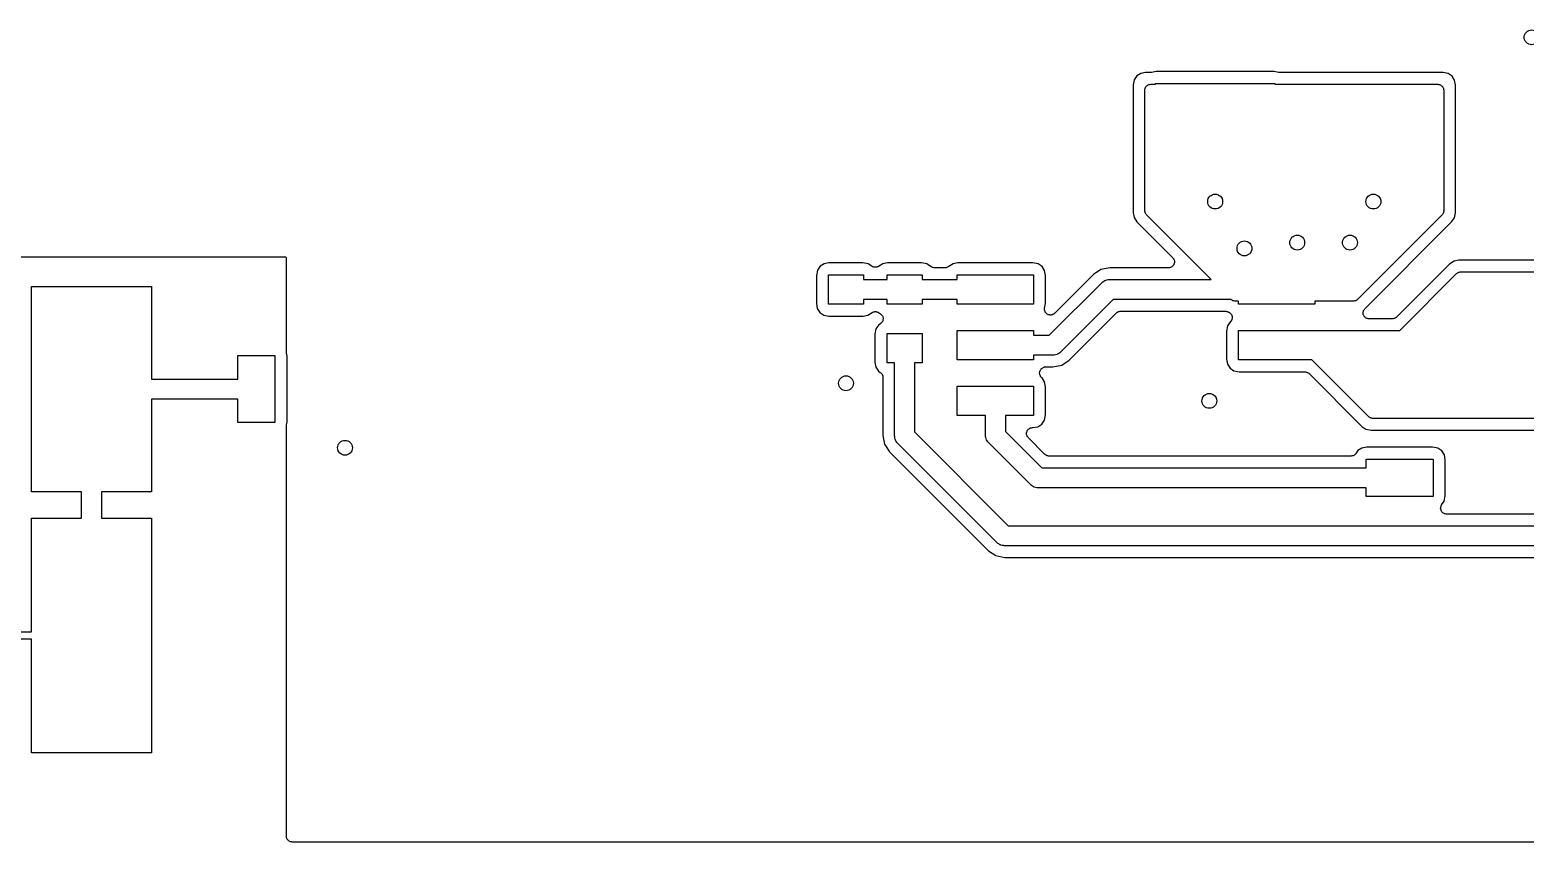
# Model space of a CAD drawing. Extents: x 85 to 210, y -138 to -65.
# Drawn here: x 102.87 to 128.39, y -137.72 to -123.87 of the extents above; entities that cross this region are included whole.
import ezdxf

# ---------------------------------------------------------------- set-up
doc = ezdxf.new("R2010")
doc.units = 0
doc.header["$MEASUREMENT"] = 0
doc.layers.add('BLACK', color=7, linetype='CONTINUOUS')

msp = doc.modelspace()

# ---------------------------------------------------------------- linework, layer by layer
at = {"layer": 'Black'}
for p, q in [((121.718, -124.723), (121.7, -124.81)), ((121.762, -124.658), (121.718, -124.723)), ((121.829, -124.615), (121.762, -124.658)), ((121.909, -124.6), (121.829, -124.615)), ((121.994, -124.6), (121.909, -124.6)), ((122.003, -124.598), (121.994, -124.6)), ((122.013, -124.598), (122.003, -124.598)), ((122.093, -124.583), (122.013, -124.598)), ((124.106, -124.583), (122.093, -124.583)), ((124.179, -124.598), (124.106, -124.583)), ((124.189, -124.598), (124.179, -124.598)), ((124.199, -124.6), (124.189, -124.598)), ((126.99, -124.6), (124.199, -124.6)), ((127.077, -124.618), (126.99, -124.6)), ((127.142, -124.662), (127.077, -124.618)), ((127.185, -124.729), (127.142, -124.662)), ((127.2, -124.809), (127.185, -124.729)), ((121.7, -124.81), (121.7, -126.99)), ((121.9, -124.9), (121.902, -124.891)), ((121.9, -126.959), (121.9, -124.9)), ((121.902, -124.883), (121.905, -124.874)), ((121.902, -124.891), (121.902, -124.883)), ((121.905, -124.874), (121.906, -124.866)), ((121.906, -124.866), (121.91, -124.858)), ((121.91, -124.858), (121.913, -124.85)), ((121.913, -124.85), (121.919, -124.843)), ((121.919, -124.843), (121.923, -124.836)), ((121.923, -124.836), (121.93, -124.83)), ((121.93, -124.83), (121.936, -124.823)), ((121.936, -124.823), (121.943, -124.819)), ((121.943, -124.819), (121.95, -124.813)), ((121.95, -124.813), (121.958, -124.81)), ((121.958, -124.81), (121.966, -124.806)), ((121.966, -124.806), (121.974, -124.805)), ((121.974, -124.805), (121.983, -124.802)), ((121.983, -124.802), (121.991, -124.802)), ((121.991, -124.802), (122, -124.8)), ((122, -124.8), (122.084, -124.8)), ((122.084, -124.8), (122.084, -124.789)), ((122.084, -124.789), (124.116, -124.789)), ((124.116, -124.789), (124.116, -124.8)), ((124.116, -124.8), (126.9, -124.8)), ((126.9, -124.8), (126.909, -124.802)), ((126.909, -124.802), (126.917, -124.802)), ((126.917, -124.802), (126.926, -124.805)), ((126.926, -124.805), (126.934, -124.806)), ((126.934, -124.806), (126.942, -124.81)), ((126.942, -124.81), (126.95, -124.813)), ((126.95, -124.813), (126.957, -124.819)), ((126.957, -124.819), (126.964, -124.823)), ((126.964, -124.823), (126.97, -124.83)), ((126.97, -124.83), (126.977, -124.836)), ((126.977, -124.836), (126.981, -124.843)), ((126.981, -124.843), (126.987, -124.85)), ((126.987, -124.85), (126.99, -124.858)), ((126.99, -124.858), (126.994, -124.866)), ((126.994, -124.866), (126.995, -124.874)), ((126.995, -124.874), (126.998, -124.883)), ((126.998, -124.883), (126.998, -124.891)), ((126.998, -124.891), (127, -124.9)), ((127, -124.9), (127, -126.959)), ((127.2, -126.99), (127.2, -124.809)), ((121.7, -126.99), (121.716, -127.074)), ((121.901, -126.963), (121.9, -126.959)), ((121.9, -126.967), (121.901, -126.963)), ((121.904, -126.98), (121.9, -126.967)), ((121.906, -126.993), (121.904, -126.98)), ((121.908, -126.997), (121.906, -126.993)), ((121.909, -127.001), (121.908, -126.997)), ((121.917, -127.012), (121.909, -127.001)), ((121.923, -127.023), (121.917, -127.012)), ((121.927, -127.026), (121.923, -127.023)), ((121.929, -127.029), (121.927, -127.026)), ((123.03, -128.13), (121.929, -127.029)), ((126.971, -127.029), (125.529, -128.471)), ((126.973, -127.026), (126.971, -127.029)), ((126.977, -127.023), (126.973, -127.026)), ((126.983, -127.012), (126.977, -127.023)), ((126.991, -127.001), (126.983, -127.012)), ((126.992, -126.997), (126.991, -127.001)), ((126.994, -126.993), (126.992, -126.997)), ((126.996, -126.98), (126.994, -126.993)), ((127, -126.967), (126.996, -126.98)), ((127, -126.959), (126.999, -126.963)), ((126.999, -126.963), (127, -126.967)), ((127.182, -127.077), (127.2, -126.99)), ((121.716, -127.074), (121.766, -127.149)), ((121.766, -127.149), (122.376, -127.759)), ((125.654, -128.629), (127.135, -127.148)), ((127.135, -127.148), (127.182, -127.077)), ((107.24, -127.75), (99.0904, -127.75)), ((107.249, -127.752), (107.24, -127.75)), ((107.25, -127.759), (107.249, -127.752)), ((107.25, -128.05), (107.25, -127.759)), ((122.376, -127.759), (122.384, -127.77)), ((122.384, -127.77), (122.392, -127.78)), ((122.392, -127.78), (122.394, -127.784)), ((122.394, -127.784), (122.396, -127.788)), ((122.396, -127.788), (122.4, -127.8)), ((122.4, -127.8), (122.404, -127.813)), ((122.404, -127.813), (122.404, -127.817)), ((122.404, -127.817), (122.405, -127.821)), ((122.405, -127.821), (122.404, -127.834)), ((127.176, -127.816), (127.101, -127.866)), ((127.26, -127.8), (127.176, -127.816)), ((130.24, -127.8), (127.26, -127.8)), ((107.25, -129.368), (107.25, -128.05)), ((116.312, -127.971), (116.294, -128.06)), ((116.294, -128.06), (116.294, -128.541)), ((116.358, -127.904), (116.312, -127.971)), ((116.427, -127.86), (116.358, -127.904)), ((116.509, -127.844), (116.427, -127.86)), ((116.5, -128.55), (116.5, -128.05)), ((116.5, -128.05), (117.1, -128.05)), ((117.09, -127.844), (116.509, -127.844)), ((117.179, -127.862), (117.09, -127.844)), ((117.1, -128.05), (117.1, -128.13)), ((117.243, -127.905), (117.179, -127.862)), ((117.248, -127.908), (117.243, -127.905)), ((117.253, -127.912), (117.248, -127.908)), ((117.264, -127.915), (117.253, -127.912)), ((117.274, -127.92), (117.264, -127.915)), ((117.28, -127.92), (117.274, -127.92)), ((117.286, -127.922), (117.28, -127.92)), ((117.298, -127.922), (117.286, -127.922)), ((117.309, -127.922), (117.298, -127.922)), ((117.315, -127.921), (117.309, -127.922)), ((117.321, -127.92), (117.315, -127.921)), ((117.331, -127.916), (117.321, -127.92)), ((117.342, -127.913), (117.331, -127.916)), ((117.347, -127.909), (117.342, -127.913)), ((117.353, -127.907), (117.347, -127.909)), ((117.427, -127.86), (117.353, -127.907)), ((117.509, -127.844), (117.427, -127.86)), ((117.5, -128.13), (117.5, -128.05)), ((117.5, -128.05), (118.1, -128.05)), ((118.09, -127.844), (117.509, -127.844)), ((118.179, -127.862), (118.09, -127.844)), ((118.1, -128.05), (118.1, -128.13)), ((118.253, -127.913), (118.179, -127.862)), ((118.264, -127.918), (118.253, -127.913)), ((118.275, -127.924), (118.264, -127.918)), ((118.28, -127.925), (118.275, -127.924)), ((118.285, -127.927), (118.28, -127.925)), ((118.297, -127.928), (118.285, -127.927)), ((118.309, -127.93), (118.297, -127.928)), ((118.488, -127.93), (118.309, -127.93)), ((118.499, -127.928), (118.488, -127.93)), ((118.51, -127.928), (118.499, -127.928)), ((118.516, -127.925), (118.51, -127.928)), ((118.522, -127.924), (118.516, -127.925)), ((118.532, -127.918), (118.522, -127.924)), ((118.542, -127.914), (118.532, -127.918)), ((118.627, -127.86), (118.542, -127.914)), ((118.709, -127.844), (118.627, -127.86)), ((118.7, -128.13), (118.7, -128.05)), ((118.7, -128.05), (120, -128.05)), ((119.99, -127.844), (118.709, -127.844)), ((120.079, -127.862), (119.99, -127.844)), ((120, -128.05), (120, -128.55)), ((120.146, -127.908), (120.079, -127.862)), ((120.19, -127.977), (120.146, -127.908)), ((120.206, -128.059), (120.19, -127.977)), ((120.206, -128.54), (120.206, -128.059)), ((121.021, -128.045), (120.359, -128.708)), ((121.149, -127.96), (121.021, -128.045)), ((121.3, -127.93), (121.149, -127.96)), ((122.306, -127.93), (121.3, -127.93)), ((122.319, -127.928), (122.306, -127.93)), ((122.332, -127.927), (122.319, -127.928)), ((122.336, -127.925), (122.332, -127.927)), ((122.34, -127.924), (122.336, -127.925)), ((122.351, -127.917), (122.34, -127.924)), ((122.363, -127.912), (122.351, -127.917)), ((122.366, -127.909), (122.363, -127.912)), ((122.37, -127.907), (122.366, -127.909)), ((122.378, -127.897), (122.37, -127.907)), ((122.388, -127.887), (122.378, -127.897)), ((122.39, -127.883), (122.388, -127.887)), ((122.392, -127.88), (122.39, -127.883)), ((122.397, -127.868), (122.392, -127.88)), ((122.402, -127.856), (122.397, -127.868)), ((122.403, -127.851), (122.402, -127.856)), ((122.404, -127.847), (122.403, -127.851)), ((122.404, -127.834), (122.404, -127.847)), ((127.101, -127.866), (126.196, -128.771)), ((126.257, -128.993), (127.221, -128.029)), ((127.221, -128.029), (127.224, -128.027)), ((127.224, -128.027), (127.227, -128.023)), ((127.227, -128.023), (127.238, -128.017)), ((127.238, -128.017), (127.249, -128.009)), ((127.249, -128.009), (127.253, -128.008)), ((127.253, -128.008), (127.257, -128.006)), ((127.257, -128.006), (127.27, -128.004)), ((127.27, -128.004), (127.283, -128)), ((127.283, -128), (127.287, -128.001)), ((127.287, -128.001), (127.291, -128)), ((127.291, -128), (130.15, -128)), ((102.9, -131.75), (102.9, -128.249)), ((102.9, -128.249), (104.95, -128.249)), ((104.95, -128.249), (104.95, -129.83)), ((117.1, -128.13), (117.5, -128.13)), ((118.1, -128.13), (118.7, -128.13)), ((120.27, -129.08), (121.17, -128.18)), ((121.17, -128.18), (121.176, -128.176)), ((121.176, -128.176), (121.181, -128.17)), ((121.181, -128.17), (121.2, -128.159)), ((121.2, -128.159), (121.218, -128.146)), ((121.218, -128.146), (121.225, -128.144)), ((121.225, -128.144), (121.232, -128.14)), ((121.232, -128.14), (121.254, -128.136)), ((121.254, -128.136), (121.275, -128.131)), ((121.275, -128.131), (121.283, -128.131)), ((121.283, -128.131), (121.29, -128.13)), ((121.29, -128.13), (123.03, -128.13)), ((116.294, -128.541), (116.31, -128.623)), ((117.1, -128.55), (116.5, -128.55)), ((117.5, -128.47), (117.1, -128.47)), ((117.1, -128.47), (117.1, -128.55)), ((117.5, -128.55), (117.5, -128.47)), ((118.1, -128.55), (117.5, -128.55)), ((118.7, -128.47), (118.1, -128.47)), ((118.1, -128.47), (118.1, -128.55)), ((118.7, -128.55), (118.7, -128.47)), ((120, -128.55), (118.7, -128.55)), ((120.19, -128.617), (120.206, -128.54)), ((121.36, -128.47), (120.46, -129.37)), ((123.16, -128.47), (121.36, -128.47)), ((123.37, -128.47), (123.16, -128.47)), ((123.371, -128.471), (123.37, -128.47)), ((123.374, -128.473), (123.371, -128.471)), ((123.377, -128.477), (123.374, -128.473)), ((123.388, -128.483), (123.377, -128.477)), ((123.399, -128.491), (123.388, -128.483)), ((123.403, -128.492), (123.399, -128.491)), ((123.407, -128.494), (123.403, -128.492)), ((123.42, -128.496), (123.407, -128.494)), ((123.433, -128.5), (123.42, -128.496)), ((123.437, -128.499), (123.433, -128.5)), ((123.441, -128.5), (123.437, -128.499)), ((123.5, -128.5), (123.441, -128.5)), ((123.5, -128.55), (123.5, -128.5)), ((124.8, -128.55), (123.5, -128.55)), ((125.459, -128.5), (124.8, -128.5)), ((124.8, -128.5), (124.8, -128.55)), ((125.463, -128.499), (125.459, -128.5)), ((125.467, -128.5), (125.463, -128.499)), ((125.48, -128.496), (125.467, -128.5)), ((125.493, -128.494), (125.48, -128.496)), ((125.497, -128.492), (125.493, -128.494)), ((125.501, -128.491), (125.497, -128.492)), ((125.512, -128.483), (125.501, -128.491)), ((125.523, -128.477), (125.512, -128.483)), ((125.526, -128.473), (125.523, -128.477)), ((125.529, -128.471), (125.526, -128.473)), ((116.31, -128.623), (116.354, -128.692)), ((116.354, -128.692), (116.421, -128.738)), ((116.421, -128.738), (116.51, -128.756)), ((116.51, -128.756), (117.091, -128.756)), ((117.091, -128.756), (117.173, -128.74)), ((117.173, -128.74), (117.247, -128.693)), ((117.247, -128.693), (117.253, -128.691)), ((117.253, -128.691), (117.258, -128.687)), ((117.258, -128.687), (117.269, -128.684)), ((117.269, -128.684), (117.279, -128.68)), ((117.279, -128.68), (117.285, -128.679)), ((117.285, -128.679), (117.291, -128.678)), ((117.291, -128.678), (117.302, -128.678)), ((117.302, -128.678), (117.314, -128.678)), ((117.314, -128.678), (117.32, -128.68)), ((117.32, -128.68), (117.326, -128.68)), ((117.326, -128.68), (117.336, -128.685)), ((117.336, -128.685), (117.347, -128.688)), ((117.347, -128.688), (117.352, -128.692)), ((117.352, -128.692), (117.357, -128.695)), ((117.357, -128.695), (117.391, -128.717)), ((117.391, -128.717), (117.399, -128.725)), ((117.399, -128.725), (117.408, -128.732)), ((117.408, -128.732), (117.411, -128.737)), ((117.411, -128.737), (117.416, -128.742)), ((117.419, -128.851), (117.414, -128.861)), ((117.416, -128.742), (117.421, -128.752)), ((117.426, -128.841), (117.419, -128.851)), ((117.421, -128.752), (117.427, -128.761)), ((117.427, -128.835), (117.426, -128.841)), ((117.427, -128.761), (117.428, -128.767)), ((117.43, -128.83), (117.427, -128.835)), ((117.428, -128.767), (117.431, -128.773)), ((117.431, -128.818), (117.43, -128.83)), ((117.431, -128.773), (117.432, -128.784)), ((117.434, -128.808), (117.431, -128.818)), ((117.432, -128.784), (117.434, -128.795)), ((117.434, -128.795), (117.434, -128.801)), ((117.434, -128.801), (117.434, -128.808)), ((120.189, -128.628), (120.19, -128.623)), ((120.19, -128.64), (120.189, -128.628)), ((120.189, -128.652), (120.19, -128.64)), ((120.191, -128.657), (120.189, -128.652)), ((120.19, -128.623), (120.19, -128.617)), ((120.192, -128.663), (120.191, -128.657)), ((120.197, -128.674), (120.192, -128.663)), ((120.2, -128.685), (120.197, -128.674)), ((120.204, -128.689), (120.2, -128.685)), ((120.206, -128.694), (120.204, -128.689)), ((120.215, -128.703), (120.206, -128.694)), ((120.222, -128.712), (120.215, -128.703)), ((120.227, -128.715), (120.222, -128.712)), ((120.231, -128.719), (120.227, -128.715)), ((120.242, -128.724), (120.231, -128.719)), ((120.252, -128.73), (120.242, -128.724)), ((120.257, -128.731), (120.252, -128.73)), ((120.262, -128.734), (120.257, -128.731)), ((120.274, -128.735), (120.262, -128.734)), ((120.286, -128.737), (120.274, -128.735)), ((120.291, -128.736), (120.286, -128.737)), ((120.297, -128.737), (120.291, -128.736)), ((120.308, -128.734), (120.297, -128.737)), ((120.32, -128.732), (120.308, -128.734)), ((120.325, -128.729), (120.32, -128.732)), ((120.331, -128.728), (120.325, -128.729)), ((120.34, -128.721), (120.331, -128.728)), ((120.351, -128.715), (120.34, -128.721)), ((120.354, -128.711), (120.351, -128.715)), ((120.359, -128.708), (120.354, -128.711)), ((120.609, -129.505), (121.414, -128.699)), ((121.414, -128.699), (121.418, -128.697)), ((121.418, -128.697), (121.42, -128.693)), ((121.42, -128.693), (121.432, -128.687)), ((121.432, -128.687), (121.442, -128.679)), ((121.442, -128.679), (121.447, -128.678)), ((121.447, -128.678), (121.45, -128.676)), ((121.45, -128.676), (121.463, -128.674)), ((121.463, -128.674), (121.476, -128.67)), ((121.476, -128.67), (121.48, -128.671)), ((121.48, -128.671), (121.485, -128.67)), ((121.485, -128.67), (123.274, -128.67)), ((123.274, -128.67), (123.286, -128.672)), ((123.286, -128.672), (123.298, -128.673)), ((123.298, -128.673), (123.303, -128.675)), ((123.303, -128.675), (123.308, -128.676)), ((123.308, -128.676), (123.319, -128.682)), ((123.363, -128.847), (123.312, -128.921)), ((123.319, -128.682), (123.328, -128.686)), ((123.328, -128.686), (123.337, -128.689)), ((123.337, -128.689), (123.34, -128.691)), ((123.34, -128.691), (123.343, -128.693)), ((123.343, -128.693), (123.354, -128.702)), ((123.354, -128.702), (123.364, -128.71)), ((123.366, -128.844), (123.363, -128.847)), ((123.364, -128.71), (123.367, -128.713)), ((123.368, -128.841), (123.366, -128.844)), ((123.367, -128.713), (123.369, -128.716)), ((123.371, -128.838), (123.368, -128.841)), ((123.369, -128.716), (123.376, -128.728)), ((123.377, -128.826), (123.371, -128.838)), ((123.376, -128.728), (123.383, -128.739)), ((123.384, -128.815), (123.377, -128.826)), ((123.383, -128.739), (123.384, -128.743)), ((123.384, -128.743), (123.386, -128.746)), ((123.385, -128.811), (123.384, -128.815)), ((123.387, -128.808), (123.385, -128.811)), ((123.386, -128.746), (123.388, -128.76)), ((123.388, -128.794), (123.387, -128.808)), ((123.388, -128.76), (123.391, -128.773)), ((123.391, -128.78), (123.388, -128.794)), ((123.391, -128.773), (123.39, -128.777)), ((123.39, -128.777), (123.391, -128.78)), ((125.625, -128.691), (125.626, -128.687)), ((125.626, -128.704), (125.625, -128.691)), ((125.626, -128.683), (125.63, -128.67)), ((125.626, -128.687), (125.626, -128.683)), ((125.626, -128.717), (125.626, -128.704)), ((125.627, -128.721), (125.626, -128.717)), ((125.628, -128.726), (125.627, -128.721)), ((125.633, -128.738), (125.628, -128.726)), ((125.63, -128.67), (125.634, -128.658)), ((125.638, -128.75), (125.633, -128.738)), ((125.634, -128.658), (125.636, -128.654)), ((125.636, -128.654), (125.638, -128.65)), ((125.638, -128.65), (125.646, -128.64)), ((125.64, -128.753), (125.638, -128.75)), ((125.642, -128.757), (125.64, -128.753)), ((125.652, -128.767), (125.642, -128.757)), ((125.646, -128.64), (125.654, -128.629)), ((125.66, -128.777), (125.652, -128.767)), ((125.664, -128.779), (125.66, -128.777)), ((125.667, -128.782), (125.664, -128.779)), ((125.679, -128.787), (125.667, -128.782)), ((125.69, -128.794), (125.679, -128.787)), ((125.694, -128.795), (125.69, -128.794)), ((125.698, -128.797), (125.694, -128.795)), ((125.711, -128.798), (125.698, -128.797)), ((125.724, -128.8), (125.711, -128.798)), ((126.126, -128.8), (125.724, -128.8)), ((126.13, -128.799), (126.126, -128.8)), ((126.134, -128.8), (126.13, -128.799)), ((126.147, -128.796), (126.134, -128.8)), ((126.16, -128.794), (126.147, -128.796)), ((126.164, -128.792), (126.16, -128.794)), ((126.168, -128.791), (126.164, -128.792)), ((126.179, -128.783), (126.168, -128.791)), ((126.19, -128.777), (126.179, -128.783)), ((126.193, -128.773), (126.19, -128.777)), ((126.196, -128.771), (126.193, -128.773)), ((117.312, -128.971), (117.294, -129.06)), ((117.294, -129.06), (117.294, -129.541)), ((117.358, -128.904), (117.312, -128.971)), ((117.389, -128.884), (117.358, -128.904)), ((117.397, -128.876), (117.389, -128.884)), ((117.406, -128.87), (117.397, -128.876)), ((117.41, -128.865), (117.406, -128.87)), ((117.414, -128.861), (117.41, -128.865)), ((117.5, -129.55), (117.5, -129.05)), ((117.5, -129.05), (118.1, -129.05)), ((118.1, -129.05), (118.1, -129.55)), ((118.7, -129.5), (118.7, -129)), ((118.7, -129), (120, -129)), ((120, -129), (120, -129.08)), ((120, -129.08), (120.27, -129.08)), ((123.312, -128.921), (123.294, -129.01)), ((123.294, -129.01), (123.294, -129.491)), ((123.5, -129), (124.8, -129)), ((123.5, -129.5), (123.5, -129)), ((124.8, -129), (126.24, -129)), ((126.24, -129), (126.25, -128.998)), ((126.25, -128.998), (126.257, -128.993)), ((106.42, -129.83), (106.42, -129.428)), ((106.42, -129.428), (107.055, -129.428)), ((107.055, -129.428), (107.055, -130.571)), ((107.252, -129.377), (107.25, -129.368)), ((107.252, -129.387), (107.252, -129.377)), ((107.261, -129.438), (107.252, -129.387)), ((107.261, -130.561), (107.261, -129.438)), ((117.294, -129.541), (117.31, -129.623)), ((117.63, -129.55), (117.5, -129.55)), ((117.63, -130.8), (117.63, -129.55)), ((118.1, -129.55), (117.97, -129.55)), ((117.97, -129.55), (117.97, -130.73)), ((120, -129.5), (118.7, -129.5)), ((120.34, -129.42), (120, -129.42)), ((120, -129.42), (120, -129.5)), ((120.33, -129.62), (120.481, -129.59)), ((120.347, -129.419), (120.34, -129.42)), ((120.355, -129.419), (120.347, -129.419)), ((120.376, -129.414), (120.355, -129.419)), ((120.398, -129.41), (120.376, -129.414)), ((120.405, -129.406), (120.398, -129.41)), ((120.412, -129.404), (120.405, -129.406)), ((120.43, -129.391), (120.412, -129.404)), ((120.449, -129.38), (120.43, -129.391)), ((120.454, -129.374), (120.449, -129.38)), ((120.46, -129.37), (120.454, -129.374)), ((120.481, -129.59), (120.609, -129.505)), ((123.294, -129.491), (123.31, -129.573)), ((123.31, -129.573), (123.354, -129.642)), ((123.6, -129.5), (123.5, -129.5)), ((124.74, -129.5), (123.6, -129.5)), ((124.749, -129.502), (124.74, -129.5)), ((124.757, -129.507), (124.749, -129.502)), ((125.721, -130.471), (124.757, -129.507)), ((104.95, -129.83), (106.42, -129.83)), ((117.31, -129.623), (117.354, -129.692)), ((117.354, -129.692), (117.386, -129.714)), ((117.386, -129.714), (117.396, -129.724)), ((117.396, -129.724), (117.407, -129.733)), ((117.407, -129.733), (117.409, -129.736)), ((117.409, -129.736), (117.411, -129.739)), ((117.411, -129.739), (117.417, -129.751)), ((117.417, -129.751), (117.424, -129.763)), ((117.424, -129.763), (117.425, -129.766)), ((117.425, -129.766), (117.426, -129.77)), ((117.426, -129.77), (117.428, -129.784)), ((117.428, -129.784), (117.43, -129.797)), ((117.43, -129.797), (117.43, -130.79)), ((120.103, -129.718), (120.106, -129.707)), ((120.104, -129.724), (120.103, -129.718)), ((120.103, -129.731), (120.104, -129.724)), ((120.106, -129.742), (120.103, -129.731)), ((120.106, -129.707), (120.108, -129.696)), ((120.107, -129.753), (120.106, -129.742)), ((120.11, -129.758), (120.107, -129.753)), ((120.108, -129.696), (120.111, -129.691)), ((120.111, -129.764), (120.11, -129.758)), ((120.111, -129.691), (120.112, -129.685)), ((120.117, -129.774), (120.111, -129.764)), ((120.112, -129.685), (120.118, -129.675)), ((120.122, -129.784), (120.117, -129.774)), ((120.118, -129.675), (120.124, -129.665)), ((120.126, -129.788), (120.122, -129.784)), ((120.124, -129.665), (120.128, -129.661)), ((120.13, -129.794), (120.126, -129.788)), ((120.128, -129.661), (120.132, -129.656)), ((120.139, -129.8), (120.13, -129.794)), ((120.132, -129.656), (120.141, -129.649)), ((120.146, -129.807), (120.139, -129.8)), ((120.141, -129.649), (120.149, -129.642)), ((120.19, -129.877), (120.146, -129.807)), ((120.149, -129.642), (120.158, -129.636)), ((120.158, -129.636), (120.168, -129.632)), ((120.168, -129.632), (120.178, -129.626)), ((120.178, -129.626), (120.184, -129.625)), ((120.184, -129.625), (120.19, -129.622)), ((120.19, -129.622), (120.201, -129.622)), ((120.201, -129.622), (120.212, -129.62)), ((120.212, -129.62), (120.33, -129.62)), ((123.354, -129.642), (123.421, -129.688)), ((123.421, -129.688), (123.51, -129.706)), ((123.51, -129.706), (124.632, -129.706)), ((124.632, -129.706), (124.636, -129.707)), ((124.636, -129.707), (124.64, -129.706)), ((124.64, -129.706), (124.653, -129.71)), ((124.653, -129.71), (124.666, -129.712)), ((124.666, -129.712), (124.67, -129.714)), ((124.67, -129.714), (124.674, -129.715)), ((124.674, -129.715), (124.685, -129.723)), ((124.685, -129.723), (124.696, -129.729)), ((124.696, -129.729), (124.699, -129.733)), ((124.699, -129.733), (124.702, -129.735)), ((124.702, -129.735), (125.602, -130.635)), ((118.7, -130.45), (118.7, -129.95)), ((118.7, -129.95), (120, -129.95)), ((120, -129.95), (120, -130.45)), ((120.206, -129.959), (120.19, -129.877)), ((120.206, -130.44), (120.206, -129.959)), ((106.42, -130.17), (104.95, -130.17)), ((104.95, -130.17), (104.95, -131.75)), ((106.42, -130.571), (106.42, -130.17)), ((107.055, -130.571), (106.42, -130.571)), ((107.25, -130.628), (107.252, -130.618)), ((107.25, -137.625), (107.25, -130.628)), ((107.252, -130.608), (107.261, -130.561)), ((107.252, -130.618), (107.252, -130.608)), ((119.18, -130.45), (118.7, -130.45)), ((119.18, -130.79), (119.18, -130.45)), ((120, -130.45), (119.52, -130.45)), ((119.52, -130.45), (119.52, -130.72)), ((120.073, -130.64), (120.142, -130.596)), ((120.142, -130.596), (120.188, -130.529)), ((120.188, -130.529), (120.206, -130.44)), ((125.602, -130.635), (125.673, -130.682)), ((125.724, -130.473), (125.721, -130.471)), ((125.727, -130.477), (125.724, -130.473)), ((125.738, -130.483), (125.727, -130.477)), ((125.749, -130.491), (125.738, -130.483)), ((125.753, -130.492), (125.749, -130.491)), ((125.757, -130.494), (125.753, -130.492)), ((125.77, -130.496), (125.757, -130.494)), ((125.783, -130.5), (125.77, -130.496)), ((125.787, -130.499), (125.783, -130.5)), ((125.791, -130.5), (125.787, -130.499)), ((130.15, -130.5), (125.791, -130.5)), ((117.43, -130.79), (117.46, -130.941)), ((117.631, -130.807), (117.63, -130.8)), ((117.631, -130.815), (117.631, -130.807)), ((117.636, -130.836), (117.631, -130.815)), ((117.64, -130.858), (117.636, -130.836)), ((117.644, -130.865), (117.64, -130.858)), ((117.646, -130.872), (117.644, -130.865)), ((117.659, -130.89), (117.646, -130.872)), ((117.67, -130.909), (117.659, -130.89)), ((117.97, -130.73), (119.57, -132.33)), ((119.181, -130.797), (119.18, -130.79)), ((119.181, -130.805), (119.181, -130.797)), ((119.186, -130.826), (119.181, -130.805)), ((119.19, -130.848), (119.186, -130.826)), ((119.194, -130.855), (119.19, -130.848)), ((119.196, -130.862), (119.194, -130.855)), ((119.209, -130.88), (119.196, -130.862)), ((119.22, -130.899), (119.209, -130.88)), ((119.52, -130.72), (120.142, -131.342)), ((119.881, -130.765), (119.882, -130.752)), ((119.882, -130.769), (119.881, -130.765)), ((119.882, -130.739), (119.884, -130.734)), ((119.882, -130.752), (119.882, -130.739)), ((119.882, -130.773), (119.882, -130.769)), ((119.887, -130.786), (119.882, -130.773)), ((119.884, -130.73), (119.889, -130.718)), ((119.884, -130.734), (119.884, -130.73)), ((119.89, -130.798), (119.887, -130.786)), ((119.889, -130.718), (119.894, -130.706)), ((119.892, -130.802), (119.89, -130.798)), ((119.894, -130.806), (119.892, -130.802)), ((119.894, -130.706), (119.897, -130.703)), ((119.902, -130.816), (119.894, -130.806)), ((119.897, -130.703), (119.899, -130.699)), ((119.899, -130.699), (119.908, -130.689)), ((119.91, -130.827), (119.902, -130.816)), ((119.908, -130.689), (119.916, -130.679)), ((120.196, -131.113), (119.91, -130.827)), ((119.916, -130.679), (119.92, -130.677)), ((119.92, -130.677), (119.923, -130.674)), ((119.923, -130.674), (119.935, -130.668)), ((119.935, -130.668), (119.946, -130.662)), ((119.946, -130.662), (119.951, -130.661)), ((119.951, -130.661), (119.955, -130.659)), ((119.955, -130.659), (119.968, -130.658)), ((119.968, -130.658), (119.981, -130.656)), ((119.981, -130.656), (119.991, -130.656)), ((119.991, -130.656), (120.073, -130.64)), ((125.673, -130.682), (125.76, -130.7)), ((125.76, -130.7), (130.241, -130.7)), ((117.46, -130.941), (117.545, -131.069)), ((117.545, -131.069), (119.231, -132.755)), ((117.676, -130.914), (117.67, -130.909)), ((117.68, -130.92), (117.676, -130.914)), ((119.38, -132.62), (117.68, -130.92)), ((119.226, -130.904), (119.22, -130.899)), ((119.23, -130.91), (119.226, -130.904)), ((119.952, -131.632), (119.23, -130.91)), ((120.2, -131.115), (120.196, -131.113)), ((120.202, -131.119), (120.2, -131.115)), ((120.214, -131.125), (120.202, -131.119)), ((120.224, -131.133), (120.214, -131.125)), ((120.229, -131.134), (120.224, -131.133)), ((120.232, -131.136), (120.229, -131.134)), ((120.245, -131.138), (120.232, -131.136)), ((120.258, -131.142), (120.245, -131.138)), ((120.262, -131.141), (120.258, -131.142)), ((120.267, -131.142), (120.262, -131.141)), ((125.42, -131.142), (120.267, -131.142)), ((125.433, -131.14), (125.42, -131.142)), ((125.447, -131.138), (125.433, -131.14)), ((125.45, -131.137), (125.447, -131.138)), ((125.454, -131.136), (125.45, -131.137)), ((125.466, -131.129), (125.454, -131.136)), ((125.478, -131.123), (125.466, -131.129)), ((125.481, -131.121), (125.478, -131.123)), ((125.484, -131.119), (125.481, -131.121)), ((125.493, -131.108), (125.484, -131.119)), ((125.502, -131.098), (125.493, -131.108)), ((125.536, -131.048), (125.502, -131.098)), ((125.605, -131.004), (125.536, -131.048)), ((125.688, -130.989), (125.605, -131.004)), ((126.811, -130.989), (125.688, -130.989)), ((126.901, -131.007), (126.811, -130.989)), ((126.968, -131.052), (126.901, -131.007)), ((127.012, -131.121), (126.968, -131.052)), ((127.027, -131.204), (127.012, -131.121)), ((120.142, -131.342), (125.338, -131.342)), ((125.338, -131.342), (125.678, -131.342)), ((125.678, -131.195), (126.822, -131.195)), ((125.678, -131.342), (125.678, -131.195)), ((126.822, -131.195), (126.822, -131.829)), ((127.027, -131.819), (127.027, -131.204)), ((119.958, -131.636), (119.952, -131.632)), ((119.963, -131.642), (119.958, -131.636)), ((119.982, -131.653), (119.963, -131.642)), ((120, -131.666), (119.982, -131.653)), ((103.755, -131.75), (102.9, -131.75)), ((103.755, -131.86), (103.755, -131.75)), ((103.755, -132.2), (103.755, -131.86)), ((104.95, -131.75), (104.095, -131.75)), ((104.095, -131.75), (104.095, -131.86)), ((104.095, -131.86), (104.095, -132.2)), ((120.007, -131.668), (120, -131.666)), ((120.014, -131.672), (120.007, -131.668)), ((120.036, -131.676), (120.014, -131.672)), ((120.057, -131.681), (120.036, -131.676)), ((120.065, -131.681), (120.057, -131.681)), ((120.072, -131.682), (120.065, -131.681)), ((125.338, -131.682), (120.072, -131.682)), ((125.678, -131.682), (125.338, -131.682)), ((125.678, -131.829), (125.678, -131.682)), ((126.822, -131.829), (125.678, -131.829)), ((126.965, -131.974), (127.009, -131.909)), ((127.009, -131.909), (127.027, -131.819)), ((126.948, -132.04), (126.949, -132.026)), ((126.949, -132.044), (126.948, -132.04)), ((126.949, -132.013), (126.95, -132.009)), ((126.949, -132.026), (126.949, -132.013)), ((126.949, -132.047), (126.949, -132.044)), ((126.954, -132.06), (126.949, -132.047)), ((126.95, -132.009), (126.951, -132.005)), ((126.951, -132.005), (126.956, -131.993)), ((126.957, -132.073), (126.954, -132.06)), ((126.956, -131.993), (126.961, -131.98)), ((126.96, -132.076), (126.957, -132.073)), ((126.961, -132.08), (126.96, -132.076)), ((126.961, -131.98), (126.963, -131.977)), ((126.97, -132.09), (126.961, -132.08)), ((126.963, -131.977), (126.965, -131.974)), ((126.978, -132.102), (126.97, -132.09)), ((126.981, -132.104), (126.978, -132.102)), ((126.983, -132.107), (126.981, -132.104)), ((126.995, -132.113), (126.983, -132.107)), ((127.006, -132.121), (126.995, -132.113)), ((127.01, -132.122), (127.006, -132.121)), ((127.013, -132.124), (127.01, -132.122)), ((127.027, -132.126), (127.013, -132.124)), ((127.04, -132.13), (127.027, -132.126)), ((127.044, -132.129), (127.04, -132.13)), ((127.048, -132.13), (127.044, -132.129)), ((131.896, -132.13), (127.048, -132.13)), ((102.9, -132.2), (103.755, -132.2)), ((102.9, -134.137), (102.9, -132.2)), ((104.095, -132.2), (104.95, -132.2)), ((104.95, -132.2), (104.95, -136.201)), ((119.57, -132.33), (132.25, -132.33)), ((119.386, -132.624), (119.38, -132.62)), ((119.391, -132.63), (119.386, -132.624)), ((119.41, -132.641), (119.391, -132.63)), ((119.428, -132.654), (119.41, -132.641)), ((119.435, -132.656), (119.428, -132.654)), ((119.442, -132.66), (119.435, -132.656)), ((119.464, -132.664), (119.442, -132.66)), ((119.485, -132.669), (119.464, -132.664)), ((119.493, -132.669), (119.485, -132.669)), ((119.5, -132.67), (119.493, -132.669)), ((132.25, -132.67), (119.5, -132.67)), ((119.231, -132.755), (119.359, -132.84)), ((119.359, -132.84), (119.51, -132.87)), ((119.51, -132.87), (131.896, -132.87)), ((95.2268, -134.137), (102.9, -134.137)), ((102.9, -134.264), (95.2268, -134.264)), ((102.9, -136.201), (102.9, -134.264)), ((104.95, -136.201), (102.9, -136.201)), ((107.252, -137.634), (107.25, -137.625)), ((107.252, -137.642), (107.252, -137.634)), ((107.255, -137.651), (107.252, -137.642)), ((107.256, -137.659), (107.255, -137.651)), ((107.26, -137.667), (107.256, -137.659)), ((107.263, -137.675), (107.26, -137.667)), ((107.269, -137.682), (107.263, -137.675)), ((107.273, -137.689), (107.269, -137.682)), ((107.28, -137.695), (107.273, -137.689)), ((107.286, -137.702), (107.28, -137.695)), ((107.293, -137.706), (107.286, -137.702)), ((107.3, -137.712), (107.293, -137.706)), ((107.308, -137.715), (107.3, -137.712)), ((107.316, -137.719), (107.308, -137.715)), ((107.324, -137.72), (107.316, -137.719)), ((107.333, -137.723), (107.324, -137.72)), ((107.341, -137.723), (107.333, -137.723)), ((107.35, -137.725), (107.341, -137.723)), ((210.375, -137.725), (107.35, -137.725))]:
    msp.add_line(p, q, dxfattribs=at)
for centre in [(128.5, -124), (123.1, -126.8), (125.8, -126.8), (123.6, -127.6), (124.5, -127.5), (125.4, -127.5), (116.8, -129.9), (123, -130.2), (108.25, -131)]:
    msp.add_circle(centre, 0.127, dxfattribs=at)

doc.saveas('drawing.dxf')
